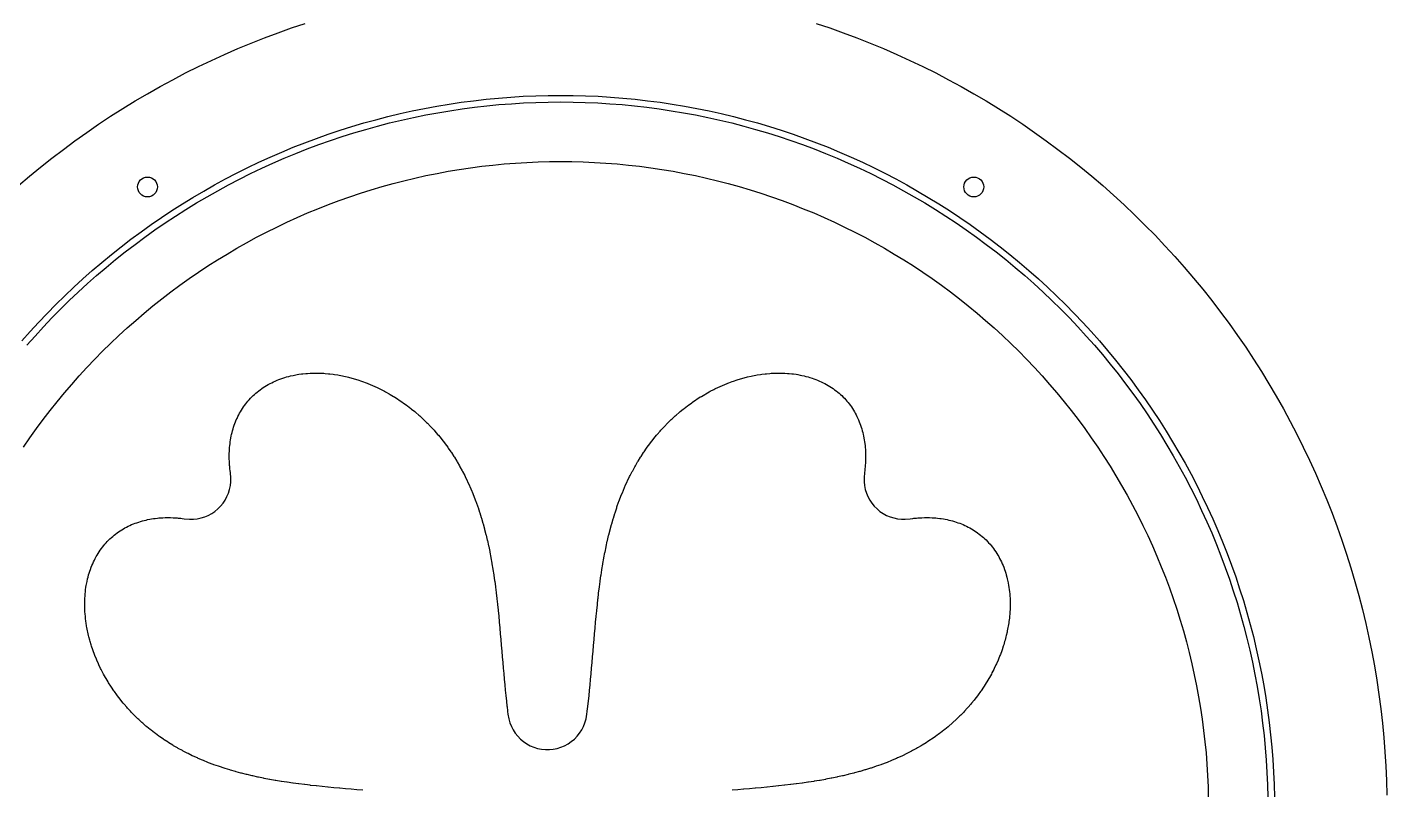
# Model space of a CAD drawing. Header units: metres. Extents: x 10 to 1210, y 10 to 2773.
# Drawn here: x 1004.3 to 1210, y 1042 to 1157.3 of the extents above; entities that cross this region are included whole.
import ezdxf

# ---------------------------------------------------------------- set-up
doc = ezdxf.new("R2010")
doc.units = ezdxf.units.M
for name, color, linetype in [('ACIKLIK', 5, 'Continuous'), ('ASKI_DELIK', 6, 'Continuous'), ('CAM_SABLON', 4, 'Continuous'), ('DIS_KENAR_V91_Z3', 1, 'Continuous'), ('LAMBA_T4_Z4', 3, 'Continuous')]:
    doc.layers.add(name, color=color, linetype=linetype)

msp = doc.modelspace()

# ---------------------------------------------------------------- linework, layer by layer
at = {"layer": 'ACIKLIK'}
msp.add_lwpolyline([(1003.76, 1093.8), (1004.72, 1095.21), (1005.72, 1096.6), (1006.73, 1097.98), (1007.78, 1099.33), (1008.84, 1100.67), (1009.93, 1101.99), (1011.04, 1103.29), (1012.17, 1104.57), (1013.33, 1105.84), (1014.51, 1107.08), (1015.7, 1108.3), (1016.92, 1109.49), (1018.16, 1110.67), (1019.43, 1111.83), (1020.71, 1112.96), (1022.01, 1114.07), (1023.33, 1115.16), (1024.67, 1116.22), (1026.02, 1117.27), (1027.4, 1118.28), (1028.79, 1119.28), (1030.2, 1120.24), (1031.63, 1121.19), (1033.07, 1122.11), (1034.53, 1123), (1036, 1123.87), (1037.49, 1124.71), (1038.99, 1125.53), (1040.51, 1126.32), (1042.04, 1127.08), (1043.58, 1127.82), (1045.14, 1128.53), (1046.71, 1129.21), (1048.29, 1129.86), (1049.88, 1130.49), (1051.48, 1131.09), (1053.09, 1131.66), (1054.72, 1132.2), (1056.35, 1132.72), (1057.99, 1133.2), (1059.64, 1133.66), (1061.29, 1134.09), (1062.96, 1134.49), (1064.62, 1134.86), (1066.3, 1135.2), (1067.98, 1135.51), (1069.67, 1135.79), (1071.36, 1136.05), (1073.06, 1136.27), (1074.76, 1136.46), (1076.46, 1136.63), (1078.16, 1136.76), (1079.87, 1136.86), (1081.58, 1136.94), (1083.29, 1136.98), (1085, 1137), (1086.71, 1136.98), (1088.42, 1136.94), (1090.13, 1136.86), (1091.84, 1136.76), (1093.54, 1136.63), (1095.24, 1136.46), (1096.94, 1136.27), (1098.64, 1136.05), (1100.33, 1135.79), (1102.02, 1135.51), (1103.7, 1135.2), (1105.38, 1134.86), (1107.04, 1134.49), (1108.71, 1134.09), (1110.36, 1133.66), (1112.01, 1133.2), (1113.65, 1132.72), (1115.28, 1132.2), (1116.91, 1131.66), (1118.52, 1131.09), (1120.12, 1130.49), (1121.71, 1129.86), (1123.29, 1129.21), (1124.86, 1128.53), (1126.42, 1127.82), (1127.96, 1127.08), (1129.49, 1126.32), (1131.01, 1125.53), (1132.51, 1124.71), (1134, 1123.87), (1135.47, 1123), (1136.93, 1122.11), (1138.37, 1121.19), (1139.8, 1120.24), (1141.21, 1119.28), (1142.6, 1118.28), (1143.98, 1117.27), (1145.33, 1116.22), (1146.67, 1115.16), (1147.99, 1114.07), (1149.29, 1112.96), (1150.57, 1111.83), (1151.84, 1110.67), (1153.08, 1109.49), (1154.3, 1108.3), (1155.49, 1107.08), (1156.67, 1105.84), (1157.83, 1104.57), (1158.96, 1103.29), (1160.07, 1101.99), (1161.16, 1100.67), (1162.22, 1099.33), (1163.27, 1097.98), (1164.28, 1096.6), (1165.28, 1095.21), (1166.24, 1093.8), (1167.19, 1092.37), (1168.11, 1090.93), (1169, 1089.47), (1169.87, 1088), (1170.71, 1086.51), (1171.53, 1085.01), (1172.32, 1083.49), (1173.08, 1081.96), (1173.82, 1080.42), (1174.53, 1078.86), (1175.21, 1077.29), (1175.86, 1075.71), (1176.49, 1074.12), (1177.09, 1072.52), (1177.66, 1070.91), (1178.2, 1069.28), (1178.72, 1067.65), (1179.2, 1066.01), (1179.66, 1064.36), (1180.09, 1062.71), (1180.49, 1061.04), (1180.86, 1059.38), (1181.2, 1057.7), (1181.51, 1056.02), (1181.79, 1054.33), (1182.05, 1052.64), (1182.27, 1050.94), (1182.46, 1049.24), (1182.63, 1047.54), (1182.76, 1045.84), (1182.86, 1044.13), (1182.94, 1042.42), (1182.98, 1040.71)], dxfattribs=at)
at = {"layer": 'ASKI_DELIK'}
for centre in [(1022.5, 1133.14), (1147.5, 1133.14)]:
    msp.add_circle(centre, 1.5, dxfattribs=at)
at = {"layer": 'CAM_SABLON'}
msp.add_lwpolyline([(1004.25, 1109.2), (1005.48, 1110.6), (1006.75, 1111.97), (1008.03, 1113.33), (1009.34, 1114.66), (1010.67, 1115.97), (1012.03, 1117.25), (1013.4, 1118.52), (1014.8, 1119.75), (1016.22, 1120.97), (1017.66, 1122.15), (1019.12, 1123.32), (1020.61, 1124.45), (1022.11, 1125.56), (1023.63, 1126.65), (1025.17, 1127.71), (1026.72, 1128.74), (1028.3, 1129.74), (1029.89, 1130.72), (1031.5, 1131.66), (1033.13, 1132.58), (1034.77, 1133.47), (1036.42, 1134.34), (1038.09, 1135.17), (1039.78, 1135.97), (1041.48, 1136.75), (1043.19, 1137.49), (1044.92, 1138.21), (1046.65, 1138.89), (1048.4, 1139.55), (1050.16, 1140.17), (1051.94, 1140.76), (1053.72, 1141.32), (1055.51, 1141.85), (1057.31, 1142.35), (1059.11, 1142.82), (1060.93, 1143.26), (1062.75, 1143.66), (1064.58, 1144.03), (1066.42, 1144.37), (1068.26, 1144.68), (1070.11, 1144.96), (1071.96, 1145.2), (1073.82, 1145.41), (1075.67, 1145.59), (1077.54, 1145.74), (1079.4, 1145.85), (1081.27, 1145.93), (1083.13, 1145.98), (1085, 1146), (1086.87, 1145.98), (1088.73, 1145.93), (1090.6, 1145.85), (1092.46, 1145.74), (1094.33, 1145.59), (1096.18, 1145.41), (1098.04, 1145.2), (1099.89, 1144.96), (1101.74, 1144.68), (1103.58, 1144.37), (1105.42, 1144.03), (1107.25, 1143.66), (1109.07, 1143.26), (1110.89, 1142.82), (1112.69, 1142.35), (1114.49, 1141.85), (1116.28, 1141.32), (1118.06, 1140.76), (1119.84, 1140.17), (1121.6, 1139.55), (1123.35, 1138.89), (1125.08, 1138.21), (1126.81, 1137.49), (1128.52, 1136.75), (1130.22, 1135.97), (1131.91, 1135.17), (1133.58, 1134.34), (1135.23, 1133.47), (1136.87, 1132.58), (1138.5, 1131.66), (1140.11, 1130.72), (1141.7, 1129.74), (1143.28, 1128.74), (1144.83, 1127.71), (1146.37, 1126.65), (1147.89, 1125.56), (1149.39, 1124.45), (1150.88, 1123.32), (1152.34, 1122.15), (1153.78, 1120.97), (1155.2, 1119.75), (1156.6, 1118.52), (1157.97, 1117.25), (1159.33, 1115.97), (1160.66, 1114.66), (1161.97, 1113.33), (1163.25, 1111.97), (1164.52, 1110.6), (1165.75, 1109.2), (1166.97, 1107.78), (1168.15, 1106.34), (1169.32, 1104.88), (1170.45, 1103.39), (1171.56, 1101.89), (1172.65, 1100.37), (1173.71, 1098.83), (1174.74, 1097.28), (1175.74, 1095.7), (1176.72, 1094.11), (1177.66, 1092.5), (1178.58, 1090.87), (1179.47, 1089.23), (1180.34, 1087.58), (1181.17, 1085.91), (1181.97, 1084.22), (1182.75, 1082.52), (1183.49, 1080.81), (1184.21, 1079.08), (1184.89, 1077.35), (1185.55, 1075.6), (1186.17, 1073.84), (1186.76, 1072.06), (1187.32, 1070.28), (1187.85, 1068.49), (1188.35, 1066.69), (1188.82, 1064.89), (1189.26, 1063.07), (1189.66, 1061.25), (1190.03, 1059.42), (1190.37, 1057.58), (1190.68, 1055.74), (1190.96, 1053.89), (1191.2, 1052.04), (1191.41, 1050.18), (1191.59, 1048.33), (1191.74, 1046.46), (1191.85, 1044.6), (1191.93, 1042.73), (1191.98, 1040.87)], dxfattribs=at)
at = {"layer": 'DIS_KENAR_V91_Z3'}
for points in [[(1002.99, 1133.34), (1004.65, 1134.76), (1006.33, 1136.14), (1008.04, 1137.5), (1009.77, 1138.83), (1011.53, 1140.13), (1013.3, 1141.39), (1015.1, 1142.63), (1016.92, 1143.83), (1018.76, 1145.01), (1020.62, 1146.15), (1022.5, 1147.25), (1024.4, 1148.33), (1026.32, 1149.37), (1028.25, 1150.38), (1030.2, 1151.35), (1032.17, 1152.29), (1034.16, 1153.19), (1036.16, 1154.06), (1038.17, 1154.9), (1040.2, 1155.7), (1042.25, 1156.46), (1044.3, 1157.19), (1046.37, 1157.88)], [(1123.63, 1157.88), (1125.7, 1157.19), (1127.75, 1156.46), (1129.8, 1155.7), (1131.83, 1154.9), (1133.84, 1154.06), (1135.84, 1153.19), (1137.83, 1152.29), (1139.8, 1151.35), (1141.75, 1150.38), (1143.68, 1149.37), (1145.6, 1148.33), (1147.5, 1147.25), (1149.38, 1146.15), (1151.24, 1145.01), (1153.08, 1143.83), (1154.9, 1142.63), (1156.7, 1141.39), (1158.47, 1140.13), (1160.23, 1138.83), (1161.96, 1137.5), (1163.67, 1136.14), (1165.35, 1134.76), (1167.01, 1133.34), (1168.64, 1131.89), (1170.25, 1130.42), (1171.83, 1128.92), (1173.39, 1127.39), (1174.92, 1125.83), (1176.42, 1124.25), (1177.89, 1122.64), (1179.34, 1121.01), (1180.76, 1119.35), (1182.14, 1117.67), (1183.5, 1115.96), (1184.83, 1114.23), (1186.13, 1112.47), (1187.39, 1110.7), (1188.63, 1108.9), (1189.83, 1107.08), (1191.01, 1105.24), (1192.15, 1103.38), (1193.25, 1101.5), (1194.33, 1099.6), (1195.37, 1097.68), (1196.38, 1095.75), (1197.35, 1093.8), (1198.29, 1091.83), (1199.19, 1089.84), (1200.06, 1087.84), (1200.9, 1085.83), (1201.7, 1083.8), (1202.46, 1081.75), (1203.19, 1079.7), (1203.88, 1077.63), (1204.54, 1075.55), (1205.16, 1073.45), (1205.74, 1071.35), (1206.29, 1069.24), (1206.8, 1067.12), (1207.27, 1064.99), (1207.7, 1062.85), (1208.1, 1060.71), (1208.46, 1058.55), (1208.78, 1056.4), (1209.07, 1054.23), (1209.32, 1052.07), (1209.52, 1049.89), (1209.7, 1047.72), (1209.83, 1045.54), (1209.92, 1043.36), (1209.98, 1041.18)], [(1055.06, 1041.91), (1054.19, 1041.98), (1053.32, 1042.05), (1053.32, 1042.05), (1052.45, 1042.13), (1052.44, 1042.13), (1051.58, 1042.2), (1051.56, 1042.21), (1050.7, 1042.28), (1050.68, 1042.29), (1049.82, 1042.37), (1049.79, 1042.37), (1048.94, 1042.45), (1048.9, 1042.46), (1048.05, 1042.55), (1048.02, 1042.55), (1047.17, 1042.64), (1047.13, 1042.65), (1046.29, 1042.75), (1046.24, 1042.75), (1045.4, 1042.86), (1045.35, 1042.86), (1044.52, 1042.98), (1044.47, 1042.98), (1043.64, 1043.1), (1043.58, 1043.11), (1042.77, 1043.24), (1042.7, 1043.25), (1041.89, 1043.38), (1041.82, 1043.39), (1041.02, 1043.53), (1040.95, 1043.55), (1040.15, 1043.7), (1040.07, 1043.71), (1039.29, 1043.87), (1039.21, 1043.89), (1038.43, 1044.06), (1038.34, 1044.08), (1037.58, 1044.26), (1037.49, 1044.28), (1036.73, 1044.47), (1036.64, 1044.5), (1035.89, 1044.7), (1035.79, 1044.73), (1035.06, 1044.94), (1034.95, 1044.97), (1034.23, 1045.2), (1034.12, 1045.23), (1033.37, 1045.48), (1033.25, 1045.52), (1032.55, 1045.77), (1032.44, 1045.81), (1031.75, 1046.07), (1031.63, 1046.12), (1030.96, 1046.39), (1030.84, 1046.44), (1030.18, 1046.72), (1030.05, 1046.78), (1029.41, 1047.07), (1029.28, 1047.13), (1028.65, 1047.44), (1028.52, 1047.51), (1027.9, 1047.83), (1027.77, 1047.9), (1027.16, 1048.23), (1027.03, 1048.3), (1026.44, 1048.64), (1026.31, 1048.72), (1025.73, 1049.08), (1025.6, 1049.16), (1025.03, 1049.53), (1024.9, 1049.62), (1024.35, 1050), (1024.22, 1050.09), (1023.69, 1050.48), (1023.55, 1050.58), (1023.03, 1050.99), (1022.9, 1051.09), (1022.4, 1051.5), (1022.27, 1051.61), (1021.78, 1052.04), (1021.65, 1052.15), (1021.18, 1052.59), (1021.06, 1052.7), (1020.6, 1053.15), (1020.47, 1053.27), (1020.03, 1053.73), (1019.91, 1053.85), (1019.48, 1054.32), (1019.37, 1054.45), (1018.96, 1054.93), (1018.84, 1055.06), (1018.45, 1055.54), (1018.34, 1055.68), (1017.96, 1056.18), (1017.86, 1056.32), (1017.49, 1056.82), (1017.39, 1056.96), (1017.05, 1057.47), (1016.95, 1057.62), (1016.62, 1058.13), (1016.53, 1058.29), (1016.22, 1058.8), (1016.13, 1058.96), (1015.84, 1059.48), (1015.75, 1059.64), (1015.48, 1060.17), (1015.4, 1060.34), (1015.15, 1060.87), (1015.07, 1061.03), (1014.83, 1061.56), (1014.76, 1061.73), (1014.55, 1062.27), (1014.48, 1062.44), (1014.28, 1062.97), (1014.22, 1063.15), (1014.04, 1063.68), (1013.98, 1063.87), (1013.83, 1064.39), (1013.77, 1064.58), (1013.64, 1065.1), (1013.59, 1065.29), (1013.47, 1065.81), (1013.43, 1066.01), (1013.33, 1066.52), (1013.29, 1066.72), (1013.21, 1067.22), (1013.18, 1067.43), (1013.12, 1067.92), (1013.1, 1068.13), (1013.06, 1068.62), (1013.04, 1068.83), (1013.02, 1069.31), (1013.01, 1069.53), (1013, 1069.99), (1013, 1070.21), (1013.01, 1070.66), (1013.02, 1070.89), (1013.05, 1071.32), (1013.07, 1071.56), (1013.11, 1071.98), (1013.14, 1072.22), (1013.19, 1072.62), (1013.23, 1072.86), (1013.3, 1073.25), (1013.35, 1073.49), (1013.43, 1073.86), (1013.5, 1074.11), (1013.59, 1074.46), (1013.67, 1074.72), (1013.77, 1075.05), (1013.86, 1075.31), (1013.98, 1075.62), (1014.08, 1075.88), (1014.21, 1076.17), (1014.33, 1076.43), (1014.46, 1076.71), (1014.59, 1076.97), (1014.73, 1077.23), (1014.88, 1077.48), (1015.03, 1077.73), (1015.19, 1077.98), (1015.35, 1078.21), (1015.52, 1078.45), (1015.68, 1078.67), (1015.87, 1078.91), (1016.04, 1079.11), (1016.25, 1079.34), (1016.42, 1079.53), (1016.64, 1079.75), (1016.82, 1079.92), (1017.05, 1080.13), (1017.24, 1080.3), (1017.48, 1080.5), (1017.67, 1080.65), (1017.92, 1080.84), (1018.13, 1080.98), (1018.38, 1081.15), (1018.6, 1081.29), (1018.85, 1081.44), (1019.08, 1081.57), (1019.34, 1081.71), (1019.58, 1081.83), (1019.85, 1081.96), (1020.1, 1082.07), (1020.36, 1082.18), (1020.63, 1082.28), (1020.89, 1082.37), (1021.17, 1082.47), (1021.42, 1082.55), (1021.72, 1082.63), (1021.97, 1082.7), (1022.28, 1082.77), (1022.52, 1082.83), (1022.84, 1082.89), (1023.09, 1082.93), (1023.42, 1082.98), (1023.66, 1083.01), (1024, 1083.05), (1024.23, 1083.08), (1024.59, 1083.1), (1024.81, 1083.11), (1025.18, 1083.13), (1025.39, 1083.13), (1025.78, 1083.14), (1025.98, 1083.13), (1026.37, 1083.12), (1026.57, 1083.11), (1026.97, 1083.09), (1027.15, 1083.07), (1027.56, 1083.03), (1027.74, 1083.01), (1028.06, 1082.97), (1028.87, 1082.9), (1029.45, 1082.9), (1030.03, 1082.96), (1030.6, 1083.08), (1031.15, 1083.25), (1031.69, 1083.48), (1032.21, 1083.75), (1032.69, 1084.08), (1033.14, 1084.45), (1033.55, 1084.86), (1033.92, 1085.31), (1034.25, 1085.79), (1034.52, 1086.31), (1034.75, 1086.85), (1034.92, 1087.4), (1035.04, 1087.97), (1035.1, 1088.55), (1035.1, 1089.14), (1035.03, 1089.89), (1034.99, 1090.26), (1034.97, 1090.44), (1034.93, 1090.85), (1034.91, 1091.03), (1034.89, 1091.43), (1034.88, 1091.63), (1034.87, 1092.02), (1034.86, 1092.22), (1034.87, 1092.61), (1034.87, 1092.82), (1034.89, 1093.19), (1034.9, 1093.41), (1034.92, 1093.77), (1034.95, 1094), (1034.99, 1094.34), (1035.02, 1094.58), (1035.07, 1094.91), (1035.11, 1095.16), (1035.17, 1095.48), (1035.23, 1095.72), (1035.3, 1096.03), (1035.37, 1096.28), (1035.45, 1096.58), (1035.53, 1096.83), (1035.63, 1097.11), (1035.72, 1097.37), (1035.82, 1097.64), (1035.93, 1097.9), (1036.04, 1098.15), (1036.17, 1098.42), (1036.29, 1098.66), (1036.43, 1098.92), (1036.56, 1099.15), (1036.71, 1099.4), (1036.85, 1099.62), (1037.02, 1099.87), (1037.16, 1100.08), (1037.35, 1100.33), (1037.5, 1100.52), (1037.7, 1100.76), (1037.87, 1100.95), (1038.08, 1101.18), (1038.25, 1101.36), (1038.47, 1101.58), (1038.66, 1101.75), (1038.89, 1101.96), (1039.09, 1102.13), (1039.33, 1102.32), (1039.55, 1102.48), (1039.79, 1102.65), (1040.02, 1102.81), (1040.27, 1102.97), (1040.52, 1103.12), (1040.77, 1103.27), (1041.03, 1103.41), (1041.29, 1103.54), (1041.57, 1103.67), (1041.83, 1103.79), (1042.12, 1103.92), (1042.38, 1104.02), (1042.69, 1104.14), (1042.95, 1104.23), (1043.28, 1104.33), (1043.54, 1104.41), (1043.89, 1104.5), (1044.14, 1104.57), (1044.51, 1104.65), (1044.75, 1104.7), (1045.14, 1104.77), (1045.38, 1104.81), (1045.78, 1104.86), (1046.02, 1104.89), (1046.44, 1104.93), (1046.68, 1104.95), (1047.11, 1104.98), (1047.34, 1104.99), (1047.79, 1105), (1048.01, 1105), (1048.47, 1104.99), (1048.69, 1104.98), (1049.17, 1104.96), (1049.38, 1104.94), (1049.87, 1104.9), (1050.08, 1104.88), (1050.57, 1104.82), (1050.78, 1104.79), (1051.28, 1104.71), (1051.48, 1104.67), (1051.99, 1104.57), (1052.19, 1104.53), (1052.71, 1104.41), (1052.9, 1104.36), (1053.42, 1104.23), (1053.61, 1104.17), (1054.13, 1104.02), (1054.32, 1103.96), (1054.85, 1103.78), (1055.03, 1103.72), (1055.56, 1103.52), (1055.73, 1103.45), (1056.27, 1103.24), (1056.44, 1103.17), (1056.97, 1102.93), (1057.13, 1102.85), (1057.66, 1102.6), (1057.83, 1102.52), (1058.36, 1102.25), (1058.52, 1102.16), (1059.04, 1101.87), (1059.2, 1101.78), (1059.71, 1101.47), (1059.87, 1101.38), (1060.38, 1101.05), (1060.53, 1100.95), (1061.04, 1100.61), (1061.18, 1100.51), (1061.68, 1100.14), (1061.82, 1100.04), (1062.32, 1099.66), (1062.46, 1099.55), (1062.94, 1099.16), (1063.07, 1099.04), (1063.55, 1098.63), (1063.68, 1098.52), (1064.15, 1098.09), (1064.27, 1097.97), (1064.73, 1097.53), (1064.85, 1097.4), (1065.3, 1096.94), (1065.41, 1096.82), (1065.85, 1096.35), (1065.96, 1096.22), (1066.39, 1095.73), (1066.5, 1095.6), (1066.91, 1095.1), (1067.01, 1094.97), (1067.42, 1094.45), (1067.52, 1094.31), (1067.91, 1093.78), (1068, 1093.65), (1068.38, 1093.1), (1068.47, 1092.97), (1068.84, 1092.4), (1068.92, 1092.27), (1069.28, 1091.69), (1069.36, 1091.56), (1069.7, 1090.97), (1069.77, 1090.84), (1070.1, 1090.23), (1070.17, 1090.1), (1070.49, 1089.48), (1070.56, 1089.35), (1070.87, 1088.72), (1070.93, 1088.59), (1071.22, 1087.95), (1071.28, 1087.82), (1071.56, 1087.16), (1071.61, 1087.04), (1071.88, 1086.37), (1071.93, 1086.25), (1072.19, 1085.56), (1072.23, 1085.45), (1072.48, 1084.75), (1072.52, 1084.64), (1072.74, 1083.97), (1072.77, 1083.87), (1073, 1083.14), (1073.03, 1083.03), (1073.24, 1082.3), (1073.27, 1082.2), (1073.48, 1081.45), (1073.5, 1081.35), (1073.69, 1080.6), (1073.72, 1080.5), (1073.9, 1079.74), (1073.92, 1079.65), (1074.09, 1078.87), (1074.11, 1078.79), (1074.27, 1078), (1074.29, 1077.92), (1074.44, 1077.12), (1074.45, 1077.05), (1074.6, 1076.24), (1074.61, 1076.17), (1074.74, 1075.36), (1074.75, 1075.29), (1074.88, 1074.47), (1074.89, 1074.41), (1075.01, 1073.58), (1075.02, 1073.53), (1075.13, 1072.69), (1075.14, 1072.64), (1075.24, 1071.8), (1075.25, 1071.76), (1075.35, 1070.91), (1075.35, 1070.87), (1075.45, 1070.02), (1075.45, 1069.98), (1075.54, 1069.13), (1075.54, 1069.09), (1075.63, 1068.24), (1075.63, 1068.21), (1075.71, 1067.35), (1075.71, 1067.32), (1075.79, 1066.46), (1075.79, 1066.44), (1075.87, 1065.57), (1075.87, 1065.56), (1075.95, 1064.69), (1075.95, 1064.68), (1076.02, 1063.82), (1076.09, 1062.94), (1076.17, 1062.08), (1076.24, 1061.23), (1076.31, 1060.38), (1076.38, 1059.54), (1076.46, 1058.7), (1076.54, 1057.87), (1076.62, 1057.05), (1076.7, 1056.23), (1076.71, 1056.19), (1076.79, 1055.43), (1076.8, 1055.38), (1076.88, 1054.64), (1076.89, 1054.58), (1076.98, 1053.85), (1076.98, 1053.79), (1077.03, 1053.43), (1077.16, 1052.69), (1077.32, 1052.12), (1077.54, 1051.56), (1077.82, 1051.03), (1078.14, 1050.53), (1078.51, 1050.07), (1078.93, 1049.64), (1079.39, 1049.26), (1079.88, 1048.92), (1080.4, 1048.64), (1080.95, 1048.41), (1081.52, 1048.23), (1082.11, 1048.11), (1082.7, 1048.05), (1083.3, 1048.05), (1083.89, 1048.11), (1084.48, 1048.23), (1085.05, 1048.41), (1085.6, 1048.64), (1086.12, 1048.92), (1086.61, 1049.26), (1087.07, 1049.64), (1087.49, 1050.07), (1087.86, 1050.53), (1088.18, 1051.03), (1088.46, 1051.56), (1088.68, 1052.12), (1088.84, 1052.69), (1088.97, 1053.43), (1089.02, 1053.79), (1089.02, 1053.85), (1089.11, 1054.58), (1089.12, 1054.64), (1089.2, 1055.38), (1089.21, 1055.43), (1089.29, 1056.19), (1089.3, 1056.23), (1089.38, 1057), (1089.46, 1057.83), (1089.54, 1058.66), (1089.61, 1059.5), (1089.69, 1060.35), (1089.76, 1061.21), (1089.83, 1062.07), (1089.91, 1062.94), (1089.98, 1063.81), (1090.05, 1064.68), (1090.05, 1064.68), (1090.13, 1065.55), (1090.13, 1065.56), (1090.2, 1066.42), (1090.21, 1066.44), (1090.28, 1067.3), (1090.29, 1067.32), (1090.37, 1068.18), (1090.37, 1068.21), (1090.45, 1069.06), (1090.46, 1069.1), (1090.55, 1069.95), (1090.55, 1069.98), (1090.64, 1070.83), (1090.65, 1070.87), (1090.75, 1071.71), (1090.75, 1071.76), (1090.86, 1072.6), (1090.86, 1072.65), (1090.98, 1073.48), (1090.98, 1073.53), (1091.1, 1074.36), (1091.11, 1074.42), (1091.24, 1075.23), (1091.25, 1075.3), (1091.38, 1076.11), (1091.39, 1076.18), (1091.53, 1076.98), (1091.55, 1077.05), (1091.7, 1077.85), (1091.71, 1077.93), (1091.87, 1078.71), (1091.89, 1078.79), (1092.06, 1079.57), (1092.08, 1079.66), (1092.26, 1080.42), (1092.28, 1080.51), (1092.47, 1081.27), (1092.5, 1081.36), (1092.7, 1082.11), (1092.73, 1082.21), (1092.94, 1082.94), (1092.97, 1083.05), (1093.2, 1083.77), (1093.23, 1083.88), (1093.48, 1084.63), (1093.52, 1084.75), (1093.77, 1085.45), (1093.81, 1085.56), (1094.07, 1086.25), (1094.12, 1086.37), (1094.39, 1087.04), (1094.44, 1087.16), (1094.72, 1087.82), (1094.78, 1087.95), (1095.07, 1088.59), (1095.13, 1088.72), (1095.44, 1089.35), (1095.51, 1089.48), (1095.83, 1090.1), (1095.9, 1090.23), (1096.23, 1090.84), (1096.3, 1090.97), (1096.64, 1091.56), (1096.72, 1091.69), (1097.08, 1092.27), (1097.16, 1092.4), (1097.53, 1092.97), (1097.62, 1093.1), (1098, 1093.65), (1098.09, 1093.78), (1098.48, 1094.31), (1098.58, 1094.45), (1098.99, 1094.97), (1099.09, 1095.1), (1099.5, 1095.6), (1099.61, 1095.73), (1100.04, 1096.22), (1100.15, 1096.35), (1100.59, 1096.82), (1100.7, 1096.94), (1101.15, 1097.4), (1101.27, 1097.53), (1101.73, 1097.97), (1101.85, 1098.09), (1102.32, 1098.52), (1102.45, 1098.63), (1102.93, 1099.04), (1103.06, 1099.16), (1103.54, 1099.55), (1103.68, 1099.66), (1104.18, 1100.04), (1104.32, 1100.14), (1104.82, 1100.51), (1104.96, 1100.61), (1105.47, 1100.95), (1105.62, 1101.05), (1106.13, 1101.38), (1106.29, 1101.47), (1106.8, 1101.78), (1106.96, 1101.87), (1107.48, 1102.16), (1107.64, 1102.25), (1108.17, 1102.52), (1108.34, 1102.6), (1108.87, 1102.85), (1109.03, 1102.93), (1109.56, 1103.17), (1109.73, 1103.24), (1110.27, 1103.45), (1110.44, 1103.52), (1110.97, 1103.72), (1111.15, 1103.78), (1111.68, 1103.96), (1111.87, 1104.02), (1112.39, 1104.17), (1112.58, 1104.23), (1113.1, 1104.36), (1113.29, 1104.41), (1113.81, 1104.53), (1114.01, 1104.57), (1114.52, 1104.67), (1114.72, 1104.71), (1115.22, 1104.79), (1115.43, 1104.82), (1115.92, 1104.88), (1116.13, 1104.9), (1116.62, 1104.94), (1116.83, 1104.96), (1117.31, 1104.98), (1117.53, 1104.99), (1117.99, 1105), (1118.21, 1105), (1118.66, 1104.99), (1118.89, 1104.98), (1119.32, 1104.95), (1119.56, 1104.93), (1119.98, 1104.89), (1120.22, 1104.86), (1120.62, 1104.81), (1120.86, 1104.77), (1121.25, 1104.7), (1121.49, 1104.65), (1121.86, 1104.57), (1122.11, 1104.5), (1122.46, 1104.41), (1122.72, 1104.33), (1123.05, 1104.23), (1123.31, 1104.14), (1123.62, 1104.02), (1123.88, 1103.92), (1124.17, 1103.79), (1124.43, 1103.67), (1124.71, 1103.54), (1124.97, 1103.41), (1125.23, 1103.27), (1125.48, 1103.12), (1125.73, 1102.97), (1125.98, 1102.81), (1126.21, 1102.65), (1126.45, 1102.48), (1126.67, 1102.32), (1126.91, 1102.13), (1127.11, 1101.96), (1127.34, 1101.75), (1127.53, 1101.58), (1127.75, 1101.36), (1127.92, 1101.18), (1128.13, 1100.95), (1128.3, 1100.76), (1128.5, 1100.52), (1128.65, 1100.33), (1128.84, 1100.08), (1128.98, 1099.87), (1129.15, 1099.62), (1129.29, 1099.4), (1129.44, 1099.15), (1129.57, 1098.92), (1129.71, 1098.66), (1129.83, 1098.42), (1129.96, 1098.15), (1130.07, 1097.9), (1130.18, 1097.64), (1130.28, 1097.37), (1130.37, 1097.11), (1130.47, 1096.83), (1130.55, 1096.58), (1130.63, 1096.28), (1130.7, 1096.03), (1130.77, 1095.72), (1130.83, 1095.48), (1130.89, 1095.16), (1130.93, 1094.91), (1130.98, 1094.58), (1131.01, 1094.34), (1131.05, 1094), (1131.08, 1093.77), (1131.1, 1093.41), (1131.11, 1093.19), (1131.13, 1092.82), (1131.13, 1092.61), (1131.14, 1092.22), (1131.13, 1092.02), (1131.12, 1091.63), (1131.11, 1091.43), (1131.09, 1091.03), (1131.07, 1090.85), (1131.03, 1090.44), (1131.01, 1090.26), (1130.97, 1089.94), (1130.9, 1089.13), (1130.9, 1088.55), (1130.96, 1087.97), (1131.08, 1087.4), (1131.25, 1086.85), (1131.48, 1086.31), (1131.75, 1085.79), (1132.08, 1085.31), (1132.45, 1084.86), (1132.86, 1084.45), (1133.31, 1084.08), (1133.79, 1083.75), (1134.31, 1083.48), (1134.85, 1083.25), (1135.4, 1083.08), (1135.97, 1082.96), (1136.55, 1082.9), (1137.14, 1082.9), (1137.89, 1082.97), (1138.26, 1083.01), (1138.44, 1083.03), (1138.85, 1083.07), (1139.03, 1083.09), (1139.43, 1083.11), (1139.63, 1083.12), (1140.02, 1083.13), (1140.22, 1083.14), (1140.61, 1083.13), (1140.82, 1083.13), (1141.19, 1083.11), (1141.41, 1083.1), (1141.77, 1083.08), (1142, 1083.05), (1142.34, 1083.01), (1142.58, 1082.98), (1142.91, 1082.93), (1143.16, 1082.89), (1143.48, 1082.83), (1143.72, 1082.77), (1144.03, 1082.7), (1144.28, 1082.63), (1144.58, 1082.55), (1144.83, 1082.47), (1145.11, 1082.37), (1145.37, 1082.28), (1145.64, 1082.18), (1145.9, 1082.07), (1146.15, 1081.96), (1146.42, 1081.83), (1146.66, 1081.71), (1146.92, 1081.57), (1147.15, 1081.44), (1147.4, 1081.29), (1147.62, 1081.15), (1147.87, 1080.98), (1148.08, 1080.84), (1148.33, 1080.65), (1148.52, 1080.5), (1148.76, 1080.3), (1148.95, 1080.13), (1149.18, 1079.92), (1149.36, 1079.75), (1149.58, 1079.53), (1149.75, 1079.34), (1149.96, 1079.11), (1150.13, 1078.91), (1150.32, 1078.67), (1150.48, 1078.45), (1150.65, 1078.21), (1150.81, 1077.98), (1150.97, 1077.73), (1151.12, 1077.48), (1151.27, 1077.23), (1151.41, 1076.97), (1151.54, 1076.71), (1151.67, 1076.43), (1151.79, 1076.17), (1151.92, 1075.88), (1152.02, 1075.62), (1152.14, 1075.31), (1152.23, 1075.05), (1152.33, 1074.72), (1152.41, 1074.46), (1152.5, 1074.11), (1152.57, 1073.86), (1152.65, 1073.49), (1152.7, 1073.25), (1152.77, 1072.86), (1152.81, 1072.62), (1152.86, 1072.22), (1152.89, 1071.98), (1152.93, 1071.56), (1152.95, 1071.32), (1152.98, 1070.89), (1152.99, 1070.66), (1153, 1070.21), (1153, 1069.99), (1152.99, 1069.53), (1152.98, 1069.31), (1152.96, 1068.83), (1152.94, 1068.62), (1152.9, 1068.13), (1152.88, 1067.92), (1152.82, 1067.43), (1152.79, 1067.22), (1152.71, 1066.72), (1152.67, 1066.52), (1152.57, 1066.01), (1152.53, 1065.81), (1152.41, 1065.29), (1152.36, 1065.1), (1152.23, 1064.58), (1152.17, 1064.39), (1152.02, 1063.87), (1151.96, 1063.68), (1151.78, 1063.15), (1151.72, 1062.97), (1151.52, 1062.44), (1151.45, 1062.27), (1151.24, 1061.73), (1151.17, 1061.56), (1150.93, 1061.03), (1150.85, 1060.87), (1150.6, 1060.34), (1150.52, 1060.17), (1150.25, 1059.64), (1150.16, 1059.48), (1149.87, 1058.96), (1149.78, 1058.8), (1149.47, 1058.29), (1149.38, 1058.13), (1149.05, 1057.62), (1148.95, 1057.47), (1148.61, 1056.96), (1148.51, 1056.82), (1148.14, 1056.32), (1148.04, 1056.18), (1147.66, 1055.68), (1147.55, 1055.54), (1147.16, 1055.06), (1147.04, 1054.93), (1146.63, 1054.45), (1146.52, 1054.32), (1146.09, 1053.85), (1145.97, 1053.73), (1145.53, 1053.27), (1145.4, 1053.15), (1144.94, 1052.7), (1144.82, 1052.59), (1144.35, 1052.15), (1144.22, 1052.04), (1143.73, 1051.61), (1143.6, 1051.5), (1143.1, 1051.09), (1142.97, 1050.99), (1142.45, 1050.58), (1142.31, 1050.48), (1141.78, 1050.09), (1141.65, 1050), (1141.1, 1049.62), (1140.97, 1049.53), (1140.4, 1049.16), (1140.27, 1049.08), (1139.69, 1048.72), (1139.56, 1048.64), (1138.97, 1048.3), (1138.84, 1048.23), (1138.23, 1047.9), (1138.1, 1047.83), (1137.48, 1047.51), (1137.35, 1047.44), (1136.72, 1047.13), (1136.59, 1047.07), (1135.95, 1046.78), (1135.82, 1046.72), (1135.16, 1046.44), (1135.04, 1046.39), (1134.37, 1046.12), (1134.25, 1046.07), (1133.56, 1045.81), (1133.45, 1045.77), (1132.75, 1045.52), (1132.64, 1045.48), (1131.97, 1045.26), (1131.87, 1045.23), (1131.14, 1045), (1131.03, 1044.97), (1130.3, 1044.76), (1130.2, 1044.73), (1129.45, 1044.52), (1129.35, 1044.5), (1128.6, 1044.31), (1128.5, 1044.28), (1127.74, 1044.1), (1127.65, 1044.08), (1126.87, 1043.91), (1126.79, 1043.89), (1126, 1043.73), (1125.92, 1043.71), (1125.12, 1043.56), (1125.05, 1043.55), (1124.24, 1043.4), (1124.17, 1043.39), (1123.36, 1043.26), (1123.29, 1043.25), (1122.47, 1043.12), (1122.41, 1043.11), (1121.58, 1042.99), (1121.53, 1042.98), (1120.69, 1042.87), (1120.64, 1042.86), (1119.8, 1042.76), (1119.76, 1042.75), (1118.91, 1042.65), (1118.87, 1042.65), (1118.02, 1042.55), (1117.98, 1042.55), (1117.13, 1042.46), (1117.09, 1042.46), (1116.24, 1042.37), (1116.21, 1042.37), (1115.35, 1042.29), (1115.32, 1042.29), (1114.46, 1042.21), (1114.44, 1042.21), (1113.57, 1042.13), (1113.56, 1042.13), (1112.69, 1042.05), (1112.68, 1042.05), (1111.82, 1041.98), (1110.94, 1041.91)]]:
    msp.add_lwpolyline(points, dxfattribs=at)
at = {"layer": 'LAMBA_T4_Z4'}
msp.add_lwpolyline([(1003.49, 1109.85), (1004.74, 1111.27), (1006.01, 1112.66), (1007.31, 1114.02), (1008.63, 1115.37), (1009.98, 1116.69), (1011.34, 1117.99), (1012.73, 1119.26), (1014.15, 1120.51), (1015.58, 1121.73), (1017.03, 1122.93), (1018.51, 1124.1), (1020, 1125.25), (1021.52, 1126.37), (1023.05, 1127.47), (1024.61, 1128.54), (1026.18, 1129.58), (1027.77, 1130.59), (1029.38, 1131.57), (1031, 1132.53), (1032.64, 1133.46), (1034.3, 1134.36), (1035.97, 1135.23), (1037.66, 1136.07), (1039.36, 1136.88), (1041.07, 1137.66), (1042.8, 1138.41), (1044.54, 1139.14), (1046.3, 1139.83), (1048.06, 1140.49), (1049.84, 1141.12), (1051.63, 1141.71), (1053.42, 1142.28), (1055.23, 1142.82), (1057.05, 1143.32), (1058.87, 1143.79), (1060.71, 1144.23), (1062.55, 1144.64), (1064.39, 1145.02), (1066.25, 1145.36), (1068.11, 1145.67), (1069.97, 1145.95), (1071.84, 1146.19), (1073.71, 1146.41), (1075.59, 1146.59), (1077.47, 1146.74), (1079.35, 1146.85), (1081.23, 1146.93), (1083.12, 1146.98), (1085, 1147), (1086.88, 1146.98), (1088.77, 1146.93), (1090.65, 1146.85), (1092.53, 1146.74), (1094.41, 1146.59), (1096.29, 1146.41), (1098.16, 1146.19), (1100.03, 1145.95), (1101.89, 1145.67), (1103.75, 1145.36), (1105.61, 1145.02), (1107.45, 1144.64), (1109.29, 1144.23), (1111.13, 1143.79), (1112.95, 1143.32), (1114.77, 1142.82), (1116.58, 1142.28), (1118.37, 1141.71), (1120.16, 1141.12), (1121.94, 1140.49), (1123.7, 1139.83), (1125.46, 1139.14), (1127.2, 1138.41), (1128.93, 1137.66), (1130.64, 1136.88), (1132.34, 1136.07), (1134.03, 1135.23), (1135.7, 1134.36), (1137.36, 1133.46), (1139, 1132.53), (1140.62, 1131.57), (1142.23, 1130.59), (1143.82, 1129.58), (1145.39, 1128.54), (1146.95, 1127.47), (1148.48, 1126.37), (1150, 1125.25), (1151.49, 1124.1), (1152.97, 1122.93), (1154.42, 1121.73), (1155.85, 1120.51), (1157.27, 1119.26), (1158.66, 1117.99), (1160.02, 1116.69), (1161.37, 1115.37), (1162.69, 1114.02), (1163.99, 1112.66), (1165.26, 1111.27), (1166.51, 1109.85), (1167.73, 1108.42), (1168.93, 1106.97), (1170.1, 1105.49), (1171.25, 1104), (1172.37, 1102.48), (1173.47, 1100.95), (1174.54, 1099.39), (1175.58, 1097.82), (1176.59, 1096.23), (1177.57, 1094.62), (1178.53, 1093), (1179.46, 1091.36), (1180.36, 1089.7), (1181.23, 1088.03), (1182.07, 1086.34), (1182.88, 1084.64), (1183.66, 1082.93), (1184.41, 1081.2), (1185.14, 1079.46), (1185.83, 1077.7), (1186.49, 1075.94), (1187.12, 1074.16), (1187.71, 1072.37), (1188.28, 1070.58), (1188.82, 1068.77), (1189.32, 1066.95), (1189.79, 1065.13), (1190.23, 1063.29), (1190.64, 1061.45), (1191.02, 1059.61), (1191.36, 1057.75), (1191.67, 1055.89), (1191.95, 1054.03), (1192.19, 1052.16), (1192.41, 1050.29), (1192.59, 1048.41), (1192.74, 1046.53), (1192.85, 1044.65), (1192.93, 1042.77), (1192.98, 1040.88)], dxfattribs=at)

doc.saveas('drawing.dxf')
